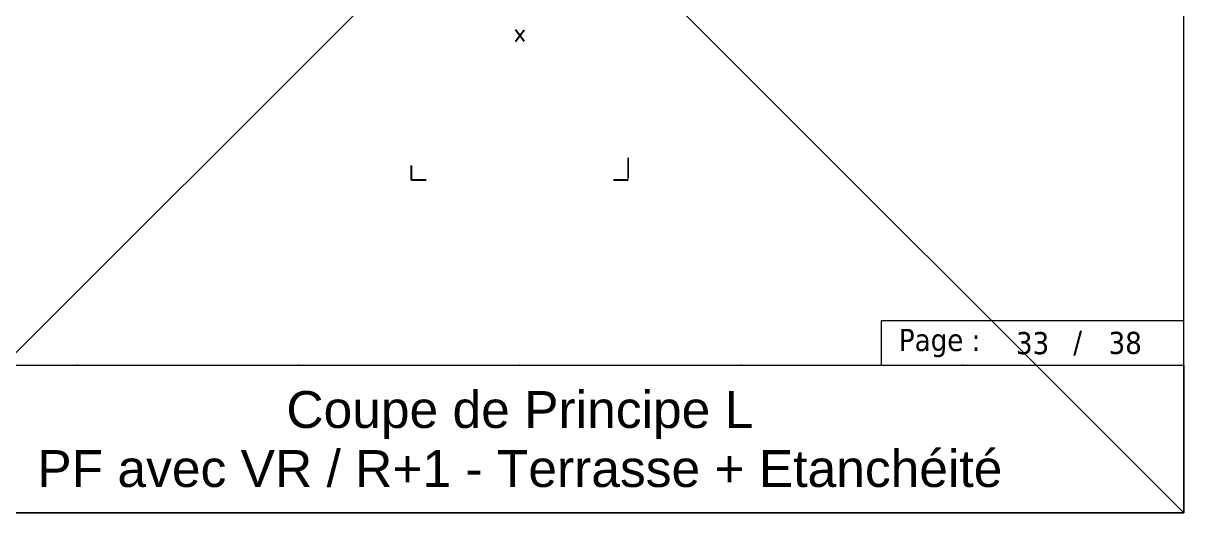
# Model space of a CAD drawing. Header units: millimetres. Extents: x -20000 to 230000, y -17405 to 25402.
# Drawn here: x 111634 to 119500, y -9500 to -6182 of the extents above; entities that cross this region are included whole.
import ezdxf
from ezdxf.enums import TextEntityAlignment as Align

# ---------------------------------------------------------------- set-up
doc = ezdxf.new("R2010")
doc.units = ezdxf.units.MM
doc.header["$PDMODE"] = 35
doc.header["$PDSIZE"] = 0.5
doc.linetypes.add('POINTILLE', pattern=[6.35, 0, -6.35])
doc.layers.get('0').update_dxf_attribs({"lineweight": 13})
doc.layers.get('Defpoints').update_dxf_attribs({"true_color": 0xc2a584})
for name, color, linetype, lineweight, plot in [('0 - Trame', 1, 'Continuous', 0, False), ('Intouchable', 252, 'Continuous', 13, False), ('Non visible', 163, 'Continuous', 25, False)]:
    doc.layers.add(name, color=color, linetype=linetype, lineweight=lineweight, plot=plot)
for name, color, linetype, lineweight in [('1 - BETON', 251, 'Continuous', 25), ('1 - Cartouche', 7, 'Continuous', 13), ('1 - Texte', 7, 'Continuous', 13)]:
    doc.layers.add(name, color=color, linetype=linetype, lineweight=lineweight)
doc.styles.get("Standard").update_dxf_attribs({"font": 'ARIALUNI.TTF'})
doc.styles.add('Texte Poralu', font='tahomabd.ttf')

# ---------------------------------------------------------------- blocks, each defined once
blk = doc.blocks.new('Cadre Coupe_Elev')
for p in [(2000, 1500), (3500, 1500), (5000, 1500), (6500, 1500), (8000, 1500), (2000, 500), (3500, 500), (5000, 500), (6500, 500), (8000, 500)]:
    blk.add_point(p)
at = {"layer": '0 - Trame'}
for points in [[(500, 500), (9500, 500), (9500, 9500), (500, 9500)], [(500, 1500), (9500, 1500), (9500, 500), (500, 500)]]:
    blk.add_lwpolyline(points, close=True, dxfattribs=at)
at = {"layer": 'Defpoints'}
for p in [(5000, 3733.5), (5000, 1200), (5000, 1000), (5000, 800)]:
    blk.add_point(p, dxfattribs=at)
at = {"color": 7}
blk.add_attdef('REPERE_1', text='', height=300, dxfattribs=at).set_placement((1000, 9000), align=Align.MIDDLE_CENTER)
at = {"layer": '1 - Texte', "color": 7}
for tag, p in [('DEFINITION1', (5000, 1200)), ('DEFINITION2', (5000, 800))]:
    blk.add_attdef(tag, text='', height=250, dxfattribs=at).set_placement(p, align=Align.MIDDLE_CENTER)
at = {"layer": 'Non visible', "style": 'Texte Poralu'}
for p in [(5447.1, 4905.8), (5447.1, 4605.8)]:
    blk.add_attdef('REPERE_2', text='', height=35, dxfattribs=at).set_placement(p, align=Align.MIDDLE_LEFT)
blk = doc.blocks.new('Cartouche - Total de page')
at = {"layer": '1 - Cartouche', "color": 0, "insert": (0, 0), "char_height": 5, "attachment_point": 5, "style": 'Texte Poralu'}
blk.add_mtext('38', dxfattribs=at)
blk = doc.blocks.new('Cadre centrage dessin')
at = {"layer": 'Defpoints'}
for p, q in [((-682.5, 906.5), (-582.5, 906.5)), ((-682.5, 806.5), (-682.5, 906.5)), ((582.5, 906.5), (682.5, 906.5)), ((682.5, 906.5), (682.5, 806.5)), ((-30.1, -39.9), (30.1, 39.9)), ((30.1, -39.9), (-30.1, 39.9)), ((-682.5, -906.5), (-682.5, -806.5)), ((682.5, -806.5), (682.5, -906.5)), ((-582.5, -906.5), (-682.5, -906.5)), ((682.5, -906.5), (582.5, -906.5)), ((-735, -1016.5), (-635, -1016.5)), ((-735, -1116.5), (-735, -1016.5)), ((635, -1016.5), (735, -1016.5)), ((735, -1016.5), (735, -1116.5)), ((-30, -2036.5), (30, -1956.5)), ((30, -2036.5), (-30, -1956.5)), ((-735, -2976.5), (-735, -2876.5)), ((-635, -2976.5), (-735, -2976.5)), ((735, -2976.5), (635, -2976.5))]:
    blk.add_line(p, q, dxfattribs=at)
at = {"layer": 'Defpoints', "linetype": 'POINTILLE', "ltscale": 2}
for p, q in [((682.5, -906.5), (682.5, -906.5)), ((682.5, -906.5), (682.5, -906.5)), ((735, -2829.5), (735, -2829.5)), ((735, -2829.5), (735, -2976.5))]:
    blk.add_line(p, q, dxfattribs=at)

msp = doc.modelspace()

# ---------------------------------------------------------------- linework, layer by layer
for p, q in [((110500, -9500), (119500, -500)), ((119500, -9500), (110500, -500))]:
    msp.add_line(p, q)
at = {"layer": 'Intouchable'}
msp.add_lwpolyline([(117450, -8500), (119500, -8500), (119500, -8200), (117450, -8200)], close=True, dxfattribs=at)
msp.add_point((118475, -8350), dxfattribs=at)

# ---------------------------------------------------------------- block references
at = {"layer": '1 - BETON'}
ref = msp.add_blockref('Cadre Coupe_Elev', (110000, -10000), dxfattribs=at)
ref.add_attrib('DEFINITION1', 'Coupe de Principe L', dxfattribs={"layer": '1 - Texte', "color": 7, "height": 250}).set_placement((115000, -8800), align=Align.MIDDLE_CENTER)
ref.add_attrib('DEFINITION2', 'PF avec VR / R+1 - Terrasse + Etanchéité', dxfattribs={"layer": '1 - Texte', "color": 7, "height": 250}).set_placement((115000, -9200), align=Align.MIDDLE_CENTER)
at = {"layer": 'Intouchable'}
msp.add_blockref('Cadre centrage dessin', (115000, -4270), dxfattribs=at)
at = {"layer": 'Intouchable', "xscale": 30, "yscale": 30, "zscale": 30}
msp.add_blockref('Cartouche - Total de page', (119102.9, -8350), dxfattribs=at)

# ---------------------------------------------------------------- texts
at = {"style": 'Texte Poralu'}
msp.add_attdef('33', text='', height=150, dxfattribs=at).set_placement((118475, -8350), align=Align.MIDDLE_CENTER)
at = {"layer": 'Intouchable', "char_height": 150, "style": 'Texte Poralu'}
for s, insert, attachment_point in [('Page : ', (117569.36, -8350), 4), ('/', (118780.84, -8350), 5)]:
    msp.add_mtext(s, dxfattribs=dict(at, insert=insert, attachment_point=attachment_point))

doc.saveas('drawing.dxf')
